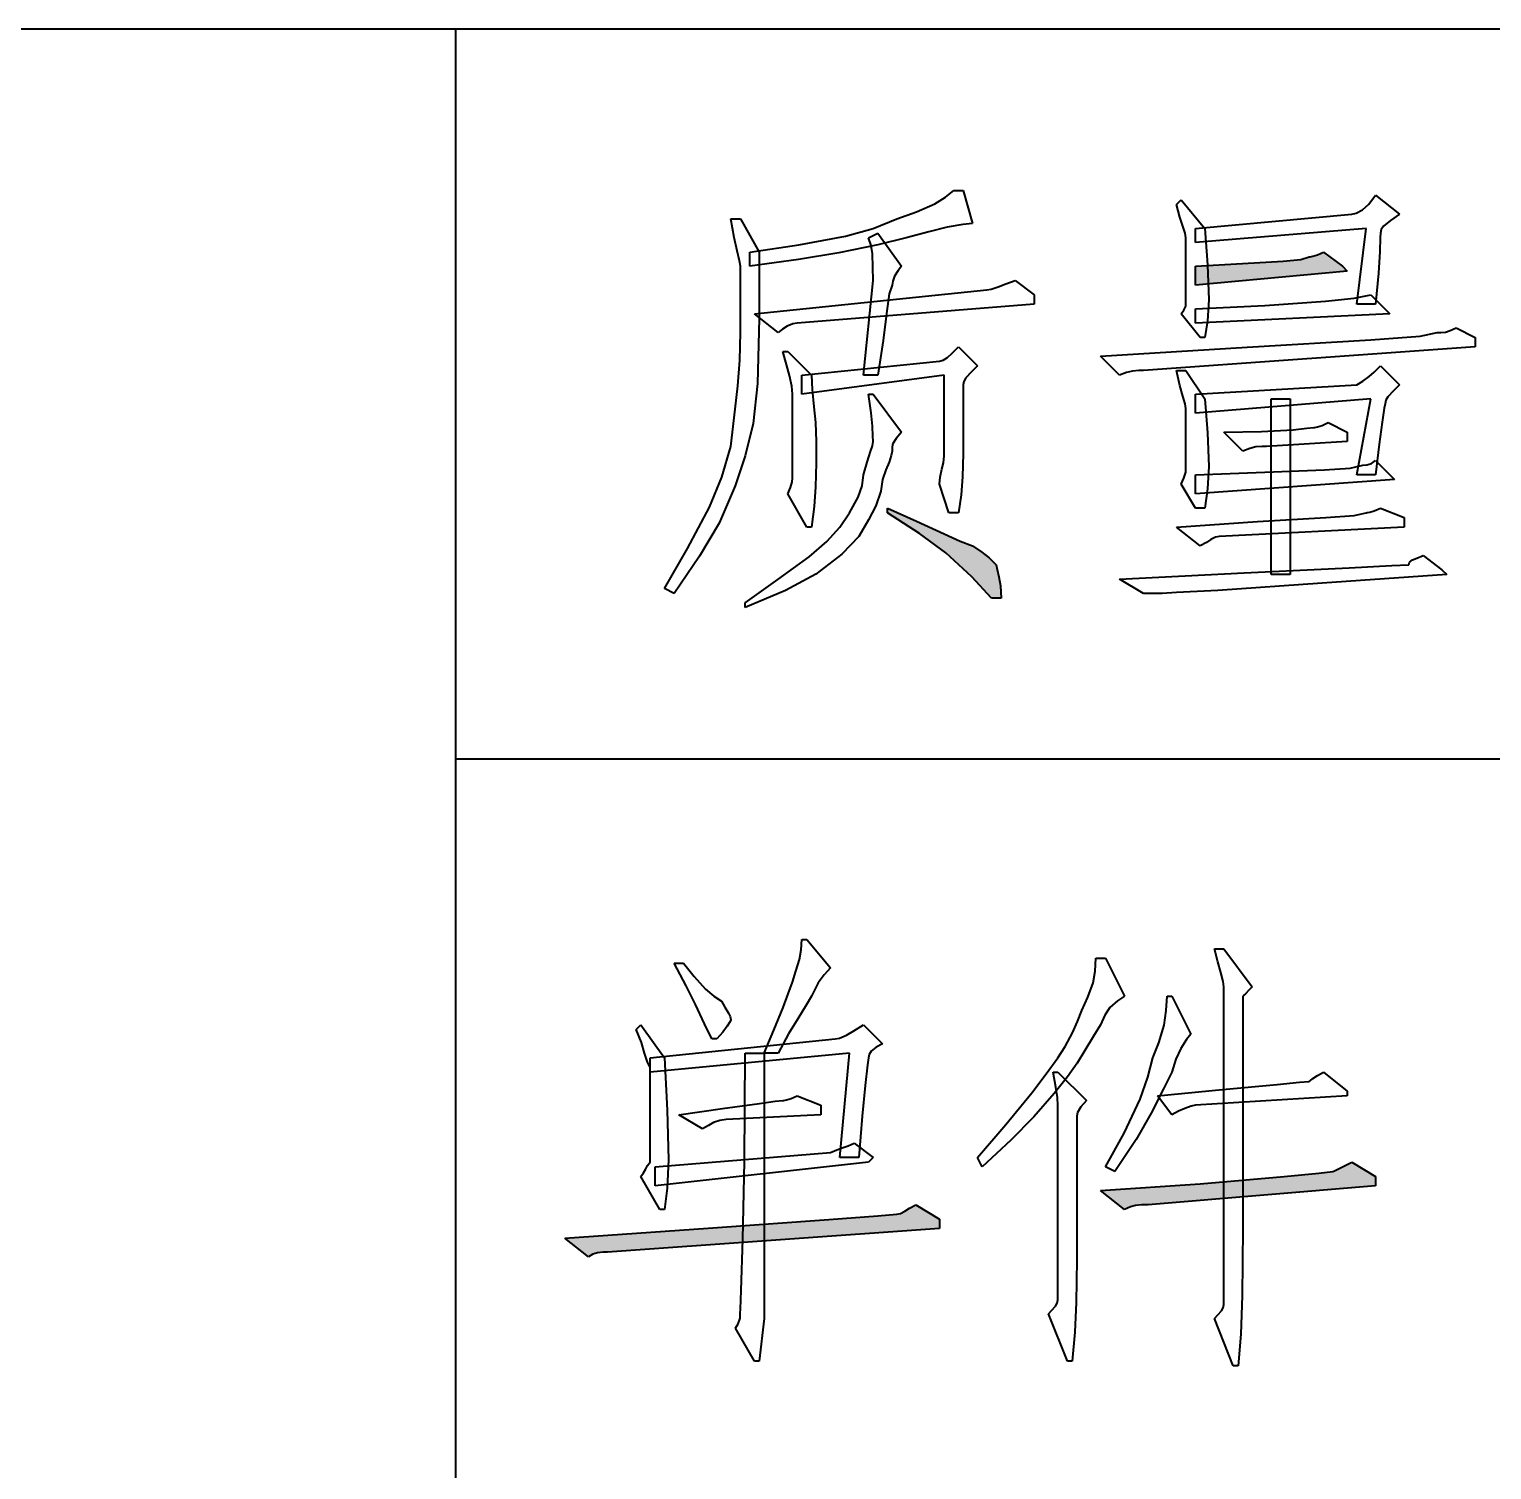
# Model space of a CAD drawing. Extents: x 457 to 4918, y -67 to 391.
# Drawn here: x 3608.83 to 3622.78, y 13.03 to 26.76 of the extents above; entities that cross this region are included whole.
import ezdxf

# ---------------------------------------------------------------- set-up
doc = ezdxf.new("R2010")
doc.units = 0
doc.header["$LTSCALE"] = 40
doc.header["$MEASUREMENT"] = 0
doc.layers.add('at_Entity', color=7, linetype='CONTINUOUS')
doc.layers.add('at_Solid', color=7, linetype='CONTINUOUS')

msp = doc.modelspace()

# ---------------------------------------------------------------- hatches: boundary and pattern name
at = {"layer": 'at_Solid'}
for points in [[(3619.951, 24.502), (3620.4, 24.529), (3620.787, 24.551), (3620.956, 24.567), (3621.036, 24.593), (3621.044, 24.593), (3621.071, 24.599), (3621.113, 24.612), (3621.171, 24.638), (3621.352, 24.502), (3621.397, 24.457), (3619.951, 24.322)], [(3617.013, 22.152), (3617.013, 22.197), (3617.292, 22.071), (3617.556, 21.95), (3617.708, 21.882), (3617.826, 21.835), (3617.913, 21.775), (3617.984, 21.721), (3618.02, 21.687), (3618.052, 21.655), (3618.059, 21.612), (3618.076, 21.542), (3618.091, 21.456), (3618.098, 21.338), (3618.007, 21.338), (3617.82, 21.542), (3617.571, 21.771), (3617.32, 21.955)], [(3621.669, 15.733), (3619.499, 15.552), (3619.438, 15.552), (3619.378, 15.547), (3619.332, 15.533), (3619.273, 15.507), (3619.047, 15.688), (3619.997, 15.754), (3620.798, 15.821), (3621.127, 15.855), (3621.262, 15.869), (3621.277, 15.877), (3621.32, 15.898), (3621.377, 15.927), (3621.443, 15.959), (3621.669, 15.824)], [(3614.346, 15.1), (3614.305, 15.1), (3614.25, 15.095), (3614.205, 15.081), (3614.165, 15.055), (3613.939, 15.236), (3615.304, 15.329), (3616.455, 15.411), (3616.921, 15.449), (3617.103, 15.462), (3617.138, 15.47), (3617.181, 15.491), (3617.225, 15.52), (3617.284, 15.552), (3617.51, 15.417), (3617.51, 15.326)]]:
    msp.add_hatch(color=0, dxfattribs=at).paths.add_polyline_path(points)

# ---------------------------------------------------------------- linework, layer by layer
at = {"layer": 'at_Entity', "color": 0, "lineweight": 40}
for p, q in [((3654.937, 26.762), (3474.899, 26.762)), ((3617.465, 25.098), (3617.567, 25.16)), ((3617.567, 25.16), (3617.646, 25.226)), ((3617.646, 25.226), (3617.736, 25.226)), ((3617.736, 25.226), (3617.826, 24.909)), ((3619.77, 25.09), (3619.815, 25.135)), ((3619.815, 25.135), (3620.041, 24.864)), ((3621.603, 25.096), (3621.669, 25.18)), ((3621.669, 25.18), (3621.895, 25)), ((3617.103, 24.954), (3617.29, 25.022)), ((3617.29, 25.022), (3617.465, 25.098)), ((3619.803, 24.972), (3619.77, 25.09)), ((3619.831, 24.886), (3619.803, 24.972)), ((3619.951, 24.864), (3621.443, 25)), ((3621.443, 25), (3621.484, 25.009)), ((3621.484, 25.009), (3621.544, 25.04)), ((3621.544, 25.04), (3621.603, 25.096)), ((3621.895, 25), (3621.809, 24.94)), ((3615.554, 24.778), (3615.521, 24.954)), ((3615.521, 24.954), (3615.612, 24.954)), ((3615.612, 24.954), (3615.792, 24.638)), ((3616.613, 24.788), (3616.879, 24.863)), ((3616.879, 24.863), (3617.103, 24.954)), ((3617.409, 24.832), (3617.194, 24.774)), ((3617.583, 24.874), (3617.409, 24.832)), ((3617.734, 24.901), (3617.583, 24.874)), ((3617.826, 24.909), (3617.734, 24.901)), ((3619.853, 24.817), (3619.831, 24.886)), ((3621.578, 24.864), (3619.951, 24.728)), ((3619.951, 24.728), (3619.951, 24.864)), ((3620.041, 24.864), (3620.067, 24.517)), ((3621.488, 24.141), (3621.578, 24.864)), ((3621.721, 24.852), (3621.714, 24.819)), ((3621.743, 24.885), (3621.721, 24.852)), ((3621.809, 24.94), (3621.743, 24.885)), ((3615.582, 24.65), (3615.554, 24.778)), ((3615.702, 24.638), (3616.169, 24.706)), ((3616.169, 24.706), (3616.613, 24.788)), ((3616.922, 24.706), (3616.549, 24.63)), ((3616.832, 24.774), (3616.922, 24.819)), ((3616.858, 24.701), (3616.832, 24.774)), ((3616.871, 24.62), (3616.858, 24.701)), ((3616.922, 24.819), (3617.148, 24.502)), ((3617.194, 24.774), (3616.922, 24.706)), ((3619.86, 24.774), (3619.853, 24.817)), ((3619.86, 24.734), (3619.86, 24.774)), ((3619.86, 24.681), (3619.86, 24.734)), ((3621.713, 24.776), (3621.708, 24.644)), ((3621.714, 24.819), (3621.713, 24.776)), ((3615.604, 24.554), (3615.582, 24.65)), ((3615.612, 24.502), (3615.604, 24.554)), ((3615.702, 24.502), (3615.702, 24.638)), ((3616.166, 24.568), (3615.702, 24.502)), ((3615.792, 24.638), (3615.79, 24.004)), ((3616.549, 24.63), (3616.166, 24.568)), ((3616.876, 24.494), (3616.871, 24.62)), ((3619.86, 24.577), (3619.86, 24.681)), ((3619.86, 24.457), (3619.86, 24.577)), ((3620.4, 24.529), (3620.787, 24.551)), ((3620.787, 24.551), (3620.956, 24.567)), ((3620.956, 24.567), (3621.036, 24.593)), ((3621.036, 24.593), (3621.044, 24.593)), ((3621.044, 24.593), (3621.071, 24.599)), ((3621.071, 24.599), (3621.113, 24.612)), ((3621.113, 24.612), (3621.171, 24.638)), ((3621.171, 24.638), (3621.352, 24.502)), ((3621.708, 24.644), (3621.695, 24.435)), ((3615.612, 24.443), (3615.612, 24.502)), ((3615.612, 24.335), (3615.612, 24.443)), ((3616.877, 24.367), (3616.876, 24.494)), ((3617.082, 24.407), (3617.065, 24.361)), ((3617.115, 24.461), (3617.082, 24.407)), ((3617.148, 24.502), (3617.115, 24.461)), ((3619.86, 24.34), (3619.86, 24.457)), ((3619.951, 24.502), (3620.4, 24.529)), ((3619.951, 24.322), (3619.951, 24.502)), ((3621.397, 24.457), (3619.951, 24.322)), ((3620.067, 24.517), (3620.078, 24.182)), ((3621.352, 24.502), (3621.397, 24.457)), ((3621.695, 24.435), (3621.669, 24.141)), ((3615.612, 24.115), (3615.612, 24.335)), ((3615.747, 24.05), (3617.962, 24.276)), ((3616.787, 23.463), (3616.877, 24.367)), ((3617.058, 24.322), (3617.03, 24.238)), ((3617.065, 24.361), (3617.058, 24.322)), ((3617.962, 24.276), (3618.004, 24.284)), ((3618.004, 24.284), (3618.069, 24.306)), ((3618.069, 24.306), (3618.142, 24.334)), ((3618.142, 24.334), (3618.233, 24.367)), ((3618.233, 24.367), (3618.414, 24.231)), ((3619.86, 24.256), (3619.86, 24.34)), ((3618.414, 24.141), (3616.154, 23.96)), ((3617.03, 24.238), (3617.004, 24.051)), ((3618.414, 24.231), (3618.414, 24.141)), ((3619.858, 24.122), (3619.86, 24.153)), ((3619.86, 24.203), (3619.86, 24.256)), ((3619.86, 24.186), (3619.86, 24.203)), ((3619.86, 24.153), (3619.86, 24.186)), ((3619.951, 24.096), (3620.613, 24.129)), ((3620.078, 24.182), (3620.067, 23.983)), ((3620.613, 24.129), (3621.192, 24.168)), ((3621.192, 24.168), (3621.464, 24.198)), ((3621.464, 24.198), (3621.623, 24.231)), ((3621.669, 24.141), (3621.488, 24.141)), ((3621.623, 24.231), (3621.804, 24.05)), ((3615.612, 23.87), (3615.612, 24.115)), ((3615.973, 23.87), (3615.747, 24.05)), ((3615.79, 24.004), (3615.775, 23.383)), ((3617.004, 24.051), (3616.974, 23.796)), ((3619.815, 24.05), (3619.841, 24.084)), ((3619.996, 23.824), (3619.815, 24.05)), ((3619.841, 24.084), (3619.858, 24.122)), ((3619.951, 23.96), (3619.951, 24.096)), ((3621.804, 24.05), (3619.951, 23.96)), ((3615.605, 23.607), (3615.612, 23.87)), ((3616.013, 23.902), (3615.973, 23.87)), ((3616.058, 23.931), (3616.013, 23.902)), ((3616.113, 23.952), (3616.058, 23.931)), ((3616.154, 23.96), (3616.113, 23.952)), ((3620.067, 23.983), (3620.041, 23.824)), ((3622.094, 23.837), (3622.256, 23.87)), ((3622.256, 23.87), (3622.291, 23.87)), ((3622.291, 23.87), (3622.334, 23.875)), ((3622.334, 23.875), (3622.378, 23.889)), ((3622.378, 23.889), (3622.437, 23.915)), ((3622.437, 23.915), (3622.618, 23.824)), ((3616.974, 23.796), (3616.922, 23.463)), ((3617.632, 23.675), (3617.691, 23.734)), ((3617.691, 23.734), (3617.872, 23.553)), ((3619.047, 23.644), (3620.445, 23.73)), ((3622.618, 23.734), (3619.454, 23.508)), ((3620.041, 23.824), (3619.996, 23.824)), ((3620.445, 23.73), (3621.623, 23.801)), ((3621.623, 23.801), (3622.094, 23.837)), ((3622.618, 23.824), (3622.618, 23.734)), ((3615.587, 23.361), (3615.605, 23.607)), ((3616.051, 23.564), (3616.018, 23.689)), ((3616.018, 23.689), (3616.064, 23.689)), ((3616.064, 23.689), (3616.29, 23.463)), ((3616.199, 23.463), (3617.51, 23.598)), ((3617.51, 23.598), (3617.545, 23.607)), ((3617.545, 23.607), (3617.588, 23.633)), ((3617.588, 23.633), (3617.632, 23.675)), ((3619.228, 23.463), (3619.047, 23.644)), ((3616.08, 23.461), (3616.051, 23.564)), ((3616.101, 23.358), (3616.08, 23.461)), ((3617.555, 23.463), (3616.199, 23.282)), ((3616.199, 23.282), (3616.199, 23.463)), ((3616.29, 23.463), (3616.297, 23.326)), ((3616.922, 23.463), (3616.787, 23.463)), ((3617.555, 23.169), (3617.555, 23.463)), ((3617.762, 23.438), (3617.743, 23.405)), ((3617.812, 23.493), (3617.762, 23.438)), ((3617.872, 23.553), (3617.812, 23.493)), ((3619.293, 23.489), (3619.228, 23.463)), ((3619.352, 23.502), (3619.293, 23.489)), ((3619.412, 23.507), (3619.352, 23.502)), ((3619.454, 23.508), (3619.412, 23.507)), ((3619.803, 23.364), (3619.77, 23.508)), ((3619.77, 23.508), (3619.86, 23.508)), ((3619.86, 23.508), (3620.041, 23.237)), ((3621.548, 23.407), (3621.608, 23.45)), ((3621.608, 23.45), (3621.655, 23.494)), ((3621.655, 23.494), (3621.714, 23.553)), ((3621.714, 23.553), (3621.895, 23.372)), ((3615.554, 23.056), (3615.587, 23.361)), ((3615.775, 23.383), (3615.735, 23.004)), ((3616.109, 23.282), (3616.101, 23.358)), ((3616.297, 23.326), (3616.313, 23.163)), ((3617.743, 23.405), (3617.736, 23.372)), ((3617.736, 23.372), (3617.736, 23.314)), ((3617.736, 23.314), (3617.736, 23.207)), ((3619.831, 23.265), (3619.803, 23.364)), ((3619.951, 23.282), (3621.488, 23.372)), ((3621.488, 23.372), (3621.548, 23.407)), ((3621.835, 23.312), (3621.785, 23.257)), ((3621.895, 23.372), (3621.835, 23.312)), ((3616.109, 23.236), (3616.109, 23.282)), ((3616.109, 23.168), (3616.109, 23.236)), ((3616.109, 23.047), (3616.109, 23.168)), ((3616.313, 23.163), (3616.328, 23.013)), ((3616.858, 23.106), (3616.832, 23.282)), ((3616.832, 23.282), (3616.877, 23.282)), ((3616.877, 23.282), (3617.148, 22.92)), ((3617.555, 22.955), (3617.555, 23.169)), ((3617.736, 23.207), (3617.736, 23.077)), ((3619.853, 23.19), (3619.831, 23.265)), ((3619.86, 23.146), (3619.853, 23.19)), ((3619.951, 23.101), (3619.951, 23.282)), ((3621.623, 23.237), (3619.951, 23.101)), ((3620.041, 23.237), (3620.067, 22.915)), ((3620.674, 21.564), (3620.674, 23.237)), ((3620.674, 23.237), (3620.855, 23.237)), ((3620.855, 23.237), (3620.855, 21.564)), ((3621.488, 22.514), (3621.623, 23.237)), ((3621.751, 23.149), (3621.73, 23.017)), ((3621.759, 23.192), (3621.751, 23.149)), ((3621.766, 23.224), (3621.759, 23.192)), ((3621.785, 23.257), (3621.766, 23.224)), ((3615.521, 22.785), (3615.554, 23.056)), ((3616.109, 22.92), (3616.109, 23.047)), ((3616.328, 23.013), (3616.335, 22.83)), ((3616.871, 22.978), (3616.858, 23.106)), ((3617.736, 23.077), (3617.736, 22.92)), ((3619.86, 23.133), (3619.86, 23.146)), ((3619.86, 23.093), (3619.86, 23.133)), ((3619.86, 22.994), (3619.86, 23.093)), ((3621.158, 22.985), (3621.217, 23.011)), ((3621.217, 23.011), (3621.397, 22.92)), ((3621.73, 23.017), (3621.701, 22.807)), ((3615.735, 23.004), (3615.657, 22.694)), ((3616.109, 22.77), (3616.109, 22.92)), ((3616.876, 22.881), (3616.871, 22.978)), ((3616.877, 22.83), (3616.876, 22.881)), ((3617.148, 22.92), (3617.096, 22.86)), ((3617.555, 22.789), (3617.555, 22.955)), ((3617.736, 22.92), (3617.735, 22.718)), ((3619.86, 22.875), (3619.86, 22.994)), ((3619.86, 22.777), (3619.86, 22.875)), ((3620.067, 22.915), (3620.078, 22.592)), ((3620.222, 22.92), (3620.579, 22.927)), ((3620.403, 22.74), (3620.222, 22.92)), ((3620.579, 22.927), (3620.883, 22.944)), ((3620.883, 22.944), (3621.014, 22.959)), ((3621.014, 22.959), (3621.081, 22.966)), ((3621.081, 22.966), (3621.089, 22.966)), ((3621.089, 22.966), (3621.116, 22.971)), ((3621.116, 22.971), (3621.158, 22.985)), ((3621.397, 22.92), (3621.397, 22.83)), ((3615.435, 22.49), (3615.521, 22.785)), ((3616.109, 22.655), (3616.109, 22.77)), ((3616.335, 22.83), (3616.334, 22.627)), ((3616.82, 22.633), (3616.853, 22.737)), ((3616.853, 22.737), (3616.87, 22.79)), ((3616.87, 22.79), (3616.877, 22.83)), ((3617.058, 22.74), (3617.05, 22.697)), ((3617.063, 22.805), (3617.058, 22.772)), ((3617.058, 22.772), (3617.058, 22.74)), ((3617.096, 22.86), (3617.063, 22.805)), ((3617.555, 22.694), (3617.555, 22.789)), ((3619.86, 22.692), (3619.86, 22.777)), ((3620.468, 22.766), (3620.403, 22.74)), ((3620.528, 22.779), (3620.468, 22.766)), ((3620.587, 22.784), (3620.528, 22.779)), ((3620.629, 22.785), (3620.587, 22.784)), ((3621.397, 22.83), (3620.629, 22.785)), ((3621.701, 22.807), (3621.669, 22.514)), ((3615.657, 22.694), (3615.563, 22.407)), ((3616.109, 22.564), (3616.109, 22.655)), ((3616.334, 22.627), (3616.329, 22.398)), ((3616.787, 22.514), (3616.82, 22.633)), ((3617.029, 22.633), (3617, 22.56)), ((3617.05, 22.697), (3617.029, 22.633)), ((3617.533, 22.567), (3617.548, 22.629)), ((3617.548, 22.629), (3617.555, 22.694)), ((3617.735, 22.718), (3617.73, 22.494)), ((3619.86, 22.627), (3619.86, 22.692)), ((3619.86, 22.604), (3619.86, 22.627)), ((3619.86, 22.571), (3619.86, 22.604)), ((3620.078, 22.592), (3620.067, 22.381)), ((3621.426, 22.578), (3621.533, 22.604)), ((3621.533, 22.604), (3621.548, 22.605)), ((3621.548, 22.605), (3621.586, 22.61)), ((3621.586, 22.61), (3621.629, 22.623)), ((3621.629, 22.623), (3621.669, 22.649)), ((3621.669, 22.649), (3621.849, 22.468)), ((3615.317, 22.205), (3615.435, 22.49)), ((3616.106, 22.448), (3616.109, 22.481)), ((3616.109, 22.514), (3616.109, 22.564)), ((3616.109, 22.481), (3616.109, 22.514)), ((3616.773, 22.408), (3616.787, 22.514)), ((3616.968, 22.468), (3616.951, 22.358)), ((3617, 22.56), (3616.968, 22.468)), ((3617.51, 22.423), (3617.517, 22.491)), ((3617.517, 22.491), (3617.533, 22.567)), ((3617.73, 22.494), (3617.717, 22.323)), ((3619.815, 22.423), (3619.841, 22.483)), ((3619.841, 22.483), (3619.858, 22.538)), ((3619.858, 22.538), (3619.86, 22.571)), ((3619.951, 22.514), (3620.611, 22.54)), ((3619.951, 22.333), (3619.951, 22.514)), ((3621.849, 22.468), (3619.951, 22.333)), ((3620.611, 22.54), (3621.18, 22.562)), ((3621.18, 22.562), (3621.426, 22.578)), ((3621.669, 22.514), (3621.488, 22.514)), ((3615.563, 22.407), (3615.408, 22.054)), ((3616.064, 22.333), (3616.09, 22.393)), ((3616.244, 22.016), (3616.064, 22.333)), ((3616.09, 22.393), (3616.106, 22.448)), ((3616.329, 22.398), (3616.316, 22.213)), ((3616.736, 22.299), (3616.773, 22.408)), ((3616.951, 22.358), (3616.903, 22.217)), ((3617.6, 22.152), (3617.51, 22.423)), ((3617.717, 22.323), (3617.691, 22.152)), ((3619.951, 22.197), (3619.815, 22.423)), ((3620.067, 22.381), (3620.041, 22.197)), ((3615.108, 21.812), (3615.317, 22.205)), ((3616.316, 22.213), (3616.29, 22.016)), ((3616.653, 22.151), (3616.736, 22.299)), ((3616.903, 22.217), (3616.833, 22.083)), ((3617.013, 22.152), (3617.013, 22.197)), ((3617.013, 22.197), (3617.292, 22.071)), ((3620.041, 22.197), (3619.951, 22.197)), ((3621.655, 22.171), (3621.714, 22.197)), ((3621.714, 22.197), (3621.94, 22.107)), ((3615.408, 22.054), (3615.221, 21.737)), ((3616.561, 22.016), (3616.653, 22.151)), ((3616.833, 22.083), (3616.742, 21.926)), ((3617.32, 21.955), (3617.013, 22.152)), ((3617.292, 22.071), (3617.556, 21.95)), ((3617.691, 22.152), (3617.6, 22.152)), ((3619.77, 22.016), (3620.542, 22.069)), ((3620.542, 22.069), (3621.194, 22.108)), ((3621.194, 22.108), (3621.464, 22.126)), ((3621.464, 22.126), (3621.578, 22.152)), ((3621.578, 22.152), (3621.587, 22.153)), ((3621.587, 22.153), (3621.613, 22.158)), ((3621.613, 22.158), (3621.655, 22.171)), ((3621.94, 22.107), (3621.94, 22.016)), ((3616.29, 22.016), (3616.244, 22.016)), ((3616.435, 21.878), (3616.561, 22.016)), ((3616.742, 21.926), (3616.578, 21.756)), ((3617.571, 21.771), (3617.32, 21.955)), ((3617.556, 21.95), (3617.708, 21.882)), ((3619.996, 21.835), (3619.77, 22.016)), ((3620.099, 21.897), (3620.055, 21.868)), ((3620.142, 21.918), (3620.099, 21.897)), ((3620.177, 21.926), (3620.142, 21.918)), ((3621.94, 22.016), (3620.177, 21.926)), ((3614.888, 21.429), (3615.108, 21.812)), ((3616.267, 21.733), (3616.435, 21.878)), ((3616.578, 21.756), (3616.331, 21.566)), ((3617.82, 21.542), (3617.571, 21.771)), ((3617.708, 21.882), (3617.826, 21.835)), ((3617.826, 21.835), (3617.913, 21.775)), ((3617.913, 21.775), (3617.984, 21.721)), ((3620.055, 21.868), (3619.996, 21.835)), ((3615.221, 21.737), (3614.979, 21.383)), ((3615.97, 21.514), (3616.267, 21.733)), ((3617.984, 21.721), (3618.02, 21.687)), ((3618.02, 21.687), (3618.052, 21.655)), ((3618.052, 21.655), (3618.059, 21.612)), ((3620.415, 21.578), (3621.416, 21.628)), ((3621.416, 21.628), (3621.823, 21.648)), ((3621.823, 21.648), (3621.985, 21.655)), ((3621.985, 21.655), (3621.993, 21.682)), ((3621.993, 21.682), (3622.02, 21.703)), ((3622.02, 21.703), (3622.062, 21.719)), ((3622.062, 21.719), (3622.121, 21.745)), ((3622.121, 21.745), (3622.301, 21.609)), ((3615.657, 21.293), (3615.97, 21.514)), ((3616.331, 21.566), (3616.042, 21.412)), ((3618.007, 21.338), (3617.82, 21.542)), ((3618.059, 21.612), (3618.076, 21.542)), ((3618.076, 21.542), (3618.091, 21.456)), ((3619.228, 21.519), (3620.415, 21.578)), ((3619.454, 21.383), (3619.228, 21.519)), ((3621.16, 21.479), (3620.164, 21.412)), ((3620.855, 21.564), (3620.674, 21.564)), ((3622.347, 21.564), (3621.16, 21.479)), ((3622.301, 21.609), (3622.347, 21.564)), ((3614.979, 21.383), (3614.888, 21.429)), ((3616.042, 21.412), (3615.657, 21.248)), ((3618.098, 21.338), (3618.007, 21.338)), ((3618.091, 21.456), (3618.098, 21.338)), ((3619.512, 21.383), (3619.454, 21.383)), ((3619.557, 21.383), (3619.512, 21.383)), ((3619.6, 21.383), (3619.557, 21.383)), ((3619.634, 21.383), (3619.6, 21.383)), ((3619.77, 21.39), (3619.634, 21.383)), ((3620.164, 21.412), (3619.77, 21.39)), ((3615.657, 21.248), (3615.657, 21.293)), ((3635.003, 19.801), (3612.899, 19.801)), ((3616.192, 17.985), (3616.199, 18.084)), ((3616.199, 18.084), (3616.244, 18.084)), ((3616.244, 18.084), (3616.47, 17.813)), ((3620.132, 17.993), (3620.222, 17.993)), ((3620.164, 17.869), (3620.132, 17.993)), ((3620.222, 17.993), (3620.493, 17.632)), ((3614.979, 17.858), (3615.069, 17.858)), ((3615.096, 17.642), (3614.979, 17.858)), ((3615.069, 17.858), (3615.17, 17.731)), ((3616.142, 17.779), (3616.175, 17.893)), ((3616.175, 17.893), (3616.192, 17.985)), ((3618.995, 17.779), (3619.002, 17.903)), ((3619.002, 17.903), (3619.092, 17.903)), ((3619.092, 17.903), (3619.273, 17.541)), ((3620.193, 17.768), (3620.164, 17.869)), ((3615.17, 17.731), (3615.279, 17.61)), ((3616.109, 17.677), (3616.142, 17.779)), ((3616.41, 17.745), (3616.355, 17.668)), ((3616.47, 17.813), (3616.41, 17.745)), ((3618.975, 17.67), (3618.995, 17.779)), ((3620.214, 17.682), (3620.193, 17.768)), ((3615.185, 17.463), (3615.096, 17.642)), ((3615.279, 17.61), (3615.358, 17.542)), ((3616.069, 17.565), (3616.109, 17.677)), ((3616.322, 17.607), (3616.29, 17.541)), ((3616.355, 17.668), (3616.322, 17.607)), ((3618.925, 17.534), (3618.975, 17.67)), ((3620.222, 17.632), (3620.214, 17.682)), ((3620.222, 17.505), (3620.222, 17.632)), ((3620.46, 17.599), (3620.427, 17.565)), ((3620.493, 17.632), (3620.46, 17.599)), ((3615.271, 17.279), (3615.185, 17.463)), ((3615.358, 17.542), (3615.431, 17.496)), ((3615.431, 17.496), (3615.464, 17.436)), ((3615.464, 17.436), (3615.497, 17.381)), ((3615.931, 17.219), (3616.019, 17.433)), ((3616.019, 17.433), (3616.069, 17.565)), ((3616.24, 17.457), (3616.159, 17.327)), ((3616.29, 17.541), (3616.24, 17.457)), ((3618.866, 17.406), (3618.925, 17.534)), ((3619.135, 17.434), (3619.086, 17.362)), ((3619.206, 17.499), (3619.135, 17.434)), ((3619.273, 17.541), (3619.206, 17.499)), ((3619.673, 17.404), (3619.68, 17.541)), ((3619.68, 17.541), (3619.725, 17.541)), ((3619.725, 17.541), (3619.906, 17.18)), ((3620.222, 17.264), (3620.222, 17.505)), ((3620.41, 17.548), (3620.403, 17.541)), ((3620.403, 17.541), (3620.403, 17.416)), ((3620.427, 17.565), (3620.41, 17.548)), ((3615.513, 17.3), (3615.486, 17.257)), ((3615.497, 17.381), (3615.514, 17.348)), ((3615.521, 17.315), (3615.513, 17.3)), ((3615.514, 17.348), (3615.521, 17.315)), ((3616.159, 17.327), (3616.071, 17.182)), ((3618.778, 17.193), (3618.827, 17.301)), ((3618.827, 17.301), (3618.866, 17.406)), ((3619.086, 17.362), (3619.047, 17.27)), ((3619.653, 17.265), (3619.673, 17.404)), ((3620.403, 17.416), (3620.403, 17.096)), ((3614.617, 17.225), (3614.662, 17.27)), ((3614.669, 17.101), (3614.617, 17.225)), ((3614.662, 17.27), (3614.888, 16.954)), ((3615.34, 17.135), (3615.271, 17.279)), ((3615.444, 17.2), (3615.386, 17.135)), ((3615.486, 17.257), (3615.444, 17.2)), ((3615.838, 16.999), (3615.931, 17.219)), ((3616.071, 17.182), (3615.973, 16.999)), ((3616.558, 17.143), (3616.623, 17.169)), ((3616.623, 17.169), (3616.695, 17.211)), ((3616.695, 17.211), (3616.787, 17.27)), ((3616.787, 17.27), (3616.968, 17.089)), ((3618.707, 17.062), (3618.778, 17.193)), ((3618.978, 17.161), (3618.897, 17.025)), ((3619.047, 17.27), (3618.978, 17.161)), ((3619.603, 17.096), (3619.653, 17.265)), ((3619.906, 17.18), (3619.865, 17.13)), ((3620.222, 16.723), (3620.222, 17.264)), ((3614.698, 17), (3614.669, 17.101)), ((3614.753, 16.954), (3616.516, 17.135)), ((3615.386, 17.135), (3615.34, 17.135)), ((3616.516, 17.135), (3616.558, 17.143)), ((3616.858, 17.017), (3616.839, 16.986)), ((3616.908, 17.055), (3616.858, 17.017)), ((3616.968, 17.089), (3616.908, 17.055)), ((3618.64, 16.954), (3618.707, 17.062)), ((3618.897, 17.025), (3618.822, 16.904)), ((3619.544, 16.954), (3619.603, 17.096)), ((3619.81, 17.043), (3619.764, 16.942)), ((3619.865, 17.13), (3619.81, 17.043)), ((3620.403, 17.096), (3620.403, 16.632)), ((3614.725, 16.913), (3614.698, 17)), ((3614.753, 16.863), (3614.725, 16.913)), ((3616.651, 16.999), (3614.753, 16.818)), ((3614.753, 16.818), (3614.753, 16.954)), ((3614.888, 16.954), (3614.914, 16.454)), ((3615.65, 15.967), (3615.657, 16.999)), ((3615.657, 16.999), (3615.838, 16.999)), ((3615.838, 16.999), (3615.838, 14.468)), ((3615.973, 16.999), (3615.838, 16.999)), ((3616.561, 16.004), (3616.651, 16.999)), ((3616.824, 16.888), (3616.803, 16.691)), ((3616.832, 16.954), (3616.824, 16.888)), ((3616.839, 16.986), (3616.832, 16.954)), ((3618.528, 16.802), (3618.64, 16.954)), ((3618.822, 16.904), (3618.73, 16.773)), ((3619.498, 16.77), (3619.544, 16.954)), ((3619.764, 16.942), (3619.725, 16.818)), ((3614.753, 16.81), (3614.753, 16.863)), ((3614.753, 16.723), (3614.753, 16.81)), ((3618.392, 16.62), (3618.528, 16.802)), ((3618.621, 16.674), (3618.595, 16.818)), ((3618.595, 16.818), (3618.64, 16.818)), ((3618.73, 16.773), (3618.603, 16.613)), ((3618.64, 16.818), (3618.911, 16.547)), ((3619.425, 16.559), (3619.498, 16.77)), ((3619.725, 16.818), (3619.646, 16.657)), ((3621.036, 16.728), (3621.044, 16.735)), ((3621.044, 16.735), (3621.071, 16.757)), ((3621.071, 16.757), (3621.113, 16.785)), ((3621.113, 16.785), (3621.171, 16.818)), ((3621.171, 16.818), (3621.397, 16.637)), ((3614.753, 16.552), (3614.753, 16.723)), ((3616.803, 16.691), (3616.774, 16.397)), ((3618.144, 16.318), (3618.392, 16.62)), ((3618.603, 16.613), (3618.409, 16.391)), ((3618.634, 16.575), (3618.621, 16.674)), ((3619.646, 16.657), (3619.529, 16.425)), ((3619.589, 16.592), (3620.209, 16.651)), ((3620.209, 16.651), (3620.729, 16.701)), ((3620.222, 16.095), (3620.222, 16.723)), ((3620.403, 16.632), (3620.403, 16.004)), ((3620.729, 16.701), (3620.942, 16.721)), ((3620.942, 16.721), (3621.036, 16.728)), ((3621.397, 16.637), (3621.397, 16.592)), ((3614.753, 16.366), (3614.753, 16.552)), ((3615.024, 16.411), (3615.44, 16.471)), ((3615.44, 16.471), (3615.793, 16.52)), ((3615.793, 16.52), (3615.945, 16.54)), ((3615.945, 16.54), (3616.018, 16.547)), ((3616.018, 16.547), (3616.027, 16.548)), ((3616.027, 16.548), (3616.053, 16.553)), ((3616.053, 16.553), (3616.095, 16.566)), ((3616.095, 16.566), (3616.154, 16.592)), ((3616.154, 16.592), (3616.38, 16.502)), ((3616.38, 16.502), (3616.38, 16.411)), ((3618.639, 16.5), (3618.634, 16.575)), ((3618.64, 16.456), (3618.639, 16.5)), ((3618.64, 16.383), (3618.64, 16.456)), ((3618.859, 16.487), (3618.826, 16.432)), ((3618.911, 16.547), (3618.859, 16.487)), ((3619.271, 16.235), (3619.425, 16.559)), ((3619.725, 16.411), (3619.589, 16.592)), ((3619.85, 16.472), (3619.79, 16.444)), ((3619.909, 16.494), (3619.85, 16.472)), ((3619.951, 16.502), (3619.909, 16.494)), ((3621.397, 16.592), (3619.951, 16.502)), ((3614.753, 16.209), (3614.753, 16.366)), ((3614.914, 16.454), (3614.925, 15.982)), ((3615.25, 16.276), (3615.024, 16.411)), ((3615.355, 16.337), (3615.309, 16.308)), ((3615.415, 16.358), (3615.355, 16.337)), ((3615.476, 16.366), (3615.415, 16.358)), ((3616.38, 16.411), (3615.476, 16.366)), ((3616.774, 16.397), (3616.742, 16.004)), ((3617.872, 16.004), (3618.144, 16.318)), ((3618.409, 16.391), (3618.191, 16.169)), ((3618.64, 16.236), (3618.64, 16.383)), ((3618.826, 16.432), (3618.821, 16.399)), ((3618.821, 16.399), (3618.821, 16.366)), ((3618.821, 16.366), (3618.821, 16.281)), ((3619.529, 16.425), (3619.385, 16.176)), ((3619.79, 16.444), (3619.725, 16.411)), ((3614.753, 16.082), (3614.753, 16.209)), ((3615.309, 16.308), (3615.25, 16.276)), ((3618.64, 15.916), (3618.64, 16.236)), ((3618.821, 16.281), (3618.821, 16.084)), ((3619.092, 15.914), (3619.271, 16.235)), ((3619.385, 16.176), (3619.182, 15.869)), ((3614.753, 15.991), (3614.753, 16.082)), ((3614.798, 15.914), (3616.47, 16.05)), ((3616.47, 16.05), (3616.531, 16.077)), ((3616.531, 16.077), (3616.591, 16.098)), ((3616.591, 16.098), (3616.638, 16.114)), ((3616.638, 16.114), (3616.696, 16.14)), ((3616.696, 16.14), (3616.877, 16.004)), ((3618.191, 16.169), (3617.917, 15.914)), ((3618.821, 16.084), (3618.821, 15.802)), ((3620.222, 15.474), (3620.222, 16.095)), ((3614.711, 15.896), (3614.727, 15.927)), ((3614.727, 15.927), (3614.753, 15.959)), ((3614.753, 15.959), (3614.753, 15.991)), ((3616.832, 15.959), (3614.798, 15.733)), ((3614.798, 15.733), (3614.798, 15.914)), ((3614.925, 15.982), (3614.914, 15.712)), ((3615.635, 15.224), (3615.65, 15.967)), ((3616.742, 16.004), (3616.561, 16.004)), ((3616.877, 16.004), (3616.832, 15.959)), ((3617.917, 15.914), (3617.872, 16.004)), ((3618.64, 15.552), (3618.64, 15.916)), ((3619.182, 15.869), (3619.092, 15.914)), ((3620.403, 16.004), (3620.402, 15.325)), ((3621.277, 15.877), (3621.32, 15.898)), ((3621.32, 15.898), (3621.377, 15.927)), ((3621.377, 15.927), (3621.443, 15.959)), ((3621.443, 15.959), (3621.669, 15.824)), ((3614.662, 15.824), (3614.689, 15.858)), ((3614.843, 15.507), (3614.662, 15.824)), ((3614.689, 15.858), (3614.711, 15.896)), ((3618.821, 15.802), (3618.821, 15.417)), ((3619.997, 15.754), (3620.798, 15.821)), ((3620.798, 15.821), (3621.127, 15.855)), ((3621.127, 15.855), (3621.262, 15.869)), ((3621.262, 15.869), (3621.277, 15.877)), ((3621.669, 15.824), (3621.669, 15.733)), ((3614.914, 15.712), (3614.888, 15.507)), ((3619.047, 15.688), (3619.997, 15.754)), ((3619.273, 15.507), (3619.047, 15.688)), ((3621.669, 15.733), (3619.499, 15.552)), ((3614.888, 15.507), (3614.843, 15.507)), ((3617.138, 15.47), (3617.181, 15.491)), ((3617.181, 15.491), (3617.225, 15.52)), ((3617.225, 15.52), (3617.284, 15.552)), ((3617.284, 15.552), (3617.51, 15.417)), ((3618.64, 15.193), (3618.64, 15.552)), ((3619.332, 15.533), (3619.273, 15.507)), ((3619.378, 15.547), (3619.332, 15.533)), ((3619.438, 15.552), (3619.378, 15.547)), ((3619.499, 15.552), (3619.438, 15.552)), ((3615.304, 15.329), (3616.455, 15.411)), ((3616.455, 15.411), (3616.921, 15.449)), ((3616.921, 15.449), (3617.103, 15.462)), ((3617.103, 15.462), (3617.138, 15.47)), ((3617.51, 15.417), (3617.51, 15.326)), ((3618.821, 15.417), (3618.82, 15.027)), ((3620.222, 15.025), (3620.222, 15.474)), ((3613.939, 15.236), (3615.304, 15.329)), ((3614.165, 15.055), (3613.939, 15.236)), ((3617.51, 15.326), (3614.346, 15.1)), ((3615.619, 14.736), (3615.635, 15.224)), ((3620.402, 15.325), (3620.397, 14.688)), ((3614.205, 15.081), (3614.165, 15.055)), ((3614.25, 15.095), (3614.205, 15.081)), ((3614.305, 15.1), (3614.25, 15.095)), ((3614.346, 15.1), (3614.305, 15.1)), ((3618.64, 14.924), (3618.64, 15.193)), ((3618.64, 14.732), (3618.64, 14.924)), ((3618.82, 15.027), (3618.815, 14.622)), ((3620.222, 14.722), (3620.222, 15.025)), ((3615.612, 14.558), (3615.619, 14.736)), ((3618.633, 14.616), (3618.64, 14.648)), ((3618.64, 14.648), (3618.64, 14.732)), ((3620.222, 14.603), (3620.222, 14.722)), ((3620.397, 14.688), (3620.384, 14.319)), ((3615.609, 14.473), (3615.611, 14.519)), ((3615.611, 14.519), (3615.612, 14.558)), ((3618.55, 14.513), (3618.583, 14.547)), ((3618.73, 14.061), (3618.55, 14.513)), ((3618.583, 14.547), (3618.616, 14.585)), ((3618.616, 14.585), (3618.633, 14.616)), ((3618.815, 14.622), (3618.802, 14.337)), ((3620.165, 14.502), (3620.198, 14.54)), ((3620.198, 14.54), (3620.215, 14.57)), ((3620.215, 14.57), (3620.222, 14.603)), ((3615.566, 14.377), (3615.592, 14.418)), ((3615.747, 14.061), (3615.566, 14.377)), ((3615.592, 14.418), (3615.609, 14.473)), ((3615.838, 14.468), (3615.792, 14.061)), ((3620.132, 14.468), (3620.165, 14.502)), ((3620.312, 14.016), (3620.132, 14.468)), ((3618.802, 14.337), (3618.776, 14.061)), ((3620.384, 14.319), (3620.358, 14.016)), ((3615.792, 14.061), (3615.747, 14.061)), ((3618.776, 14.061), (3618.73, 14.061)), ((3620.358, 14.016), (3620.312, 14.016))]:
    msp.add_line(p, q, dxfattribs=at)
at = {"layer": 'at_Entity', "color": 7, "lineweight": 40}
msp.add_line((3612.899, -22.191), (3612.899, 26.762), dxfattribs=at)
at = {"layer": 'at_Entity', "color": 0}
msp.add_lwpolyline([(3654.937, 26.762), (3474.899, 26.762)], dxfattribs=at)

doc.saveas('drawing.dxf')
